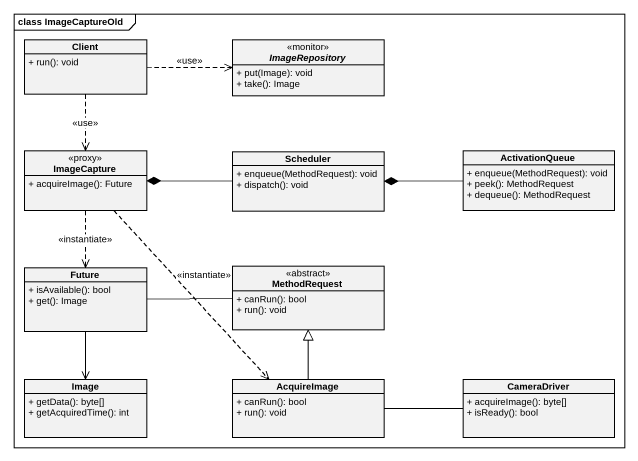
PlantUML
@startuml
mainframe class ImageCaptureOld
hide circle
hide empty members
skinparam classAttributeIconSize 0
class Client {
  + run(): void
}
interface ImageRepository <<monitor>> {
  + put(Image): void
  + take(): Image
}
class ImageCapture <<proxy>> {
  + acquireImage(): Future
}
class Scheduler {
  + enqueue(MethodRequest): void
  + dispatch(): void
}
class ActivationQueue {
  + enqueue(MethodRequest): void
  + peek(): MethodRequest
  + dequeue(): MethodRequest
}
class Future {
  + isAvailable(): bool
  + get(): Image
}
class MethodRequest <<abstract>> {
  + canRun(): bool
  + run(): void
}
class Image {
  + getData(): byte[]
  + getAcquiredTime(): int
}
class AcquireImage {
  + canRun(): bool
  + run(): void
}
class CameraDriver {
  + acquireImage(): byte[]
  + isReady(): bool
}
Client .right.> ImageRepository : <<use>>
Client ..> ImageCapture : <<use>>
ImageCapture ..> Future : <<instantiate>>
ImageCapture ..> AcquireImage : <<instantiate>>
Scheduler -left-* ImageCapture
ActivationQueue -left-* Scheduler
Future --> Image
MethodRequest -left- Future
AcquireImage -up-|> MethodRequest
AcquireImage -right- CameraDriver
@enduml
